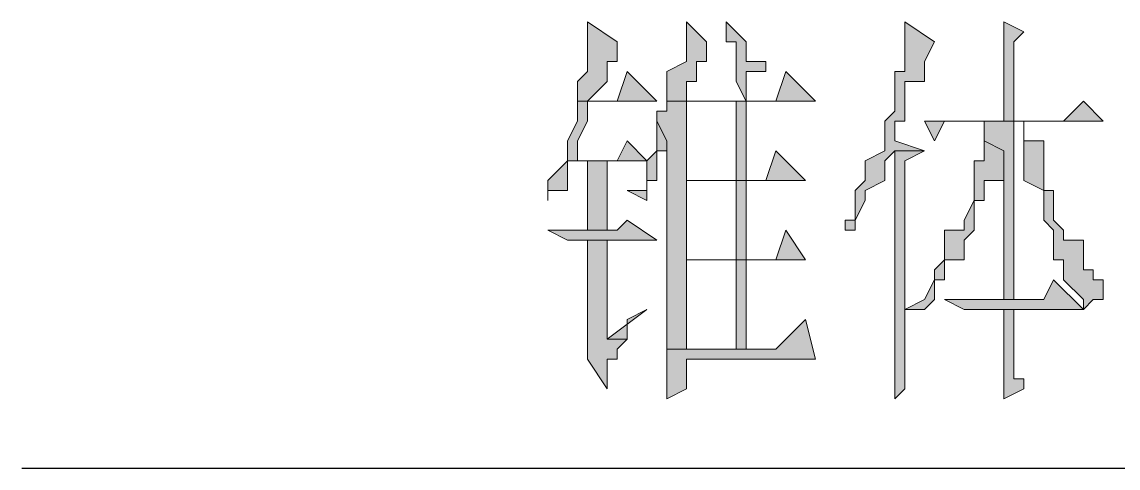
# Model space of a CAD drawing. Header units: millimetres. Extents: x 20 to 821, y 1 to 1134.
# Drawn here: x 480.42 to 500.31, y 110.84 to 118.94 of the extents above; entities that cross this region are included whole.
import ezdxf

# ---------------------------------------------------------------- set-up
doc = ezdxf.new("R2010")
doc.units = ezdxf.units.MM
doc.layers.add('1', color=7, linetype='Continuous')

msp = doc.modelspace()

# ---------------------------------------------------------------- hatches: boundary and pattern name
h = msp.add_hatch(color=0)
h.dxf.hatch_style = 2
h.paths.add_polyline_path([(490.68, 118.941732), (490.68, 118.041732), (490.5, 117.861732), (490.5, 117.501732), (490.68, 117.501732), (491.04, 117.861732), (491.04, 118.221732), (491.22, 118.221732), (491.22, 118.581732)])
h = msp.add_hatch(color=0)
h.dxf.hatch_style = 2
h.paths.add_polyline_path([(492.48, 118.941732), (492.48, 118.221732), (492.12, 118.041732), (492.12, 117.501732), (492.48, 117.501732), (492.48, 117.861732), (492.66, 117.861732), (492.66, 118.221732), (492.84, 118.221732), (492.84, 118.581732)])
h = msp.add_hatch(color=0)
h.dxf.hatch_style = 2
h.paths.add_polyline_path([(493.2, 118.941732), (493.2, 118.581732), (493.38, 118.581732), (493.38, 117.861732), (493.56, 117.501732), (493.56, 118.041732), (493.92, 118.041732), (493.92, 118.221732), (493.56, 118.221732), (493.56, 118.581732), (493.38, 118.761732)])
h = msp.add_hatch(color=0)
h.dxf.hatch_style = 2
h.paths.add_polyline_path([(496.44, 118.941732), (496.44, 118.041732), (496.26, 118.041732), (496.26, 117.321732), (496.08, 117.141732), (496.08, 116.601732), (495.72, 116.421732), (495.72, 116.061732), (495.54, 115.881732), (495.54, 115.341732), (495.36, 115.341732), (495.36, 115.161732), (495.54, 115.161732), (495.54, 115.341732), (495.72, 115.701732), (495.72, 115.881732), (496.08, 116.061732), (496.08, 116.421732), (496.26, 116.601732), (496.8, 116.601732), (496.26, 116.781732), (496.26, 117.141732), (496.44, 117.141732), (496.44, 117.861732), (496.8, 117.861732), (496.8, 118.221732), (496.98, 118.581732)])
h = msp.add_hatch(color=0)
h.dxf.hatch_style = 2
h.paths.add_polyline_path([(498.24, 118.941732), (498.24, 117.141732), (498.42, 117.141732), (498.42, 118.581732), (498.6, 118.761732)])
h = msp.add_hatch(color=0)
h.dxf.hatch_style = 2
h.paths.add_polyline_path([(491.4, 118.041732), (491.22, 117.501732), (490.5, 117.501732), (490.5, 117.321732), (490.5, 117.141732), (490.32, 116.781732), (490.32, 116.421732), (490.5, 116.421732), (490.5, 116.781732), (490.68, 117.141732), (490.68, 117.501732), (491.94, 117.501732)])
h = msp.add_hatch(color=0)
h.dxf.hatch_style = 2
h.paths.add_polyline_path([(494.28, 118.041732), (494.1, 117.501732), (492.12, 117.501732), (492.12, 117.321732), (491.94, 117.321732), (491.94, 117.141732), (492.12, 116.781732), (492.12, 113.001732), (493.56, 113.001732), (492.48, 113.001732), (492.48, 114.621732), (494.64, 114.621732), (492.48, 114.621732), (492.48, 116.061732), (493.38, 116.061732), (494.64, 116.061732), (493.56, 116.061732), (492.48, 116.061732), (492.48, 117.501732), (494.82, 117.501732)])
h = msp.add_hatch(color=0)
h.dxf.hatch_style = 2
h.paths.add_polyline_path([(493.56, 117.501732), (493.38, 117.501732), (493.38, 116.061732), (492.48, 116.061732), (493.56, 116.061732)])
h = msp.add_hatch(color=0)
h.dxf.hatch_style = 2
h.paths.add_polyline_path([(499.68, 117.501732), (499.32, 117.141732), (496.8, 117.141732), (496.98, 116.781732), (497.16, 117.141732), (500.04, 117.141732)])
h = msp.add_hatch(color=0)
h.dxf.hatch_style = 2
h.paths.add_polyline_path([(491.94, 117.141732), (491.94, 116.601732), (491.76, 116.421732), (491.76, 115.881732), (491.4, 115.881732), (491.76, 115.701732), (491.76, 116.061732), (491.94, 116.061732), (491.94, 116.601732), (492.12, 116.601732), (492.12, 116.781732)])
h = msp.add_hatch(color=0)
h.dxf.hatch_style = 2
h.paths.add_polyline_path([(498.42, 117.141732), (497.88, 117.141732), (497.88, 116.781732), (498.24, 116.601732), (498.24, 113.901732), (498.42, 113.901732)])
h = msp.add_hatch(color=0)
h.dxf.hatch_style = 2
h.paths.add_polyline_path([(498.6, 117.141732), (498.6, 116.061732), (498.96, 115.881732), (498.96, 115.341732), (499.14, 115.161732), (499.14, 114.621732), (499.32, 114.621732), (499.32, 114.261732), (499.68, 113.901732), (499.68, 113.721732), (499.86, 113.901732), (500.04, 113.901732), (500.04, 114.261732), (499.86, 114.261732), (499.86, 114.441732), (499.68, 114.441732), (499.68, 114.621732), (499.68, 114.981732), (499.32, 114.981732), (499.32, 115.161732), (499.14, 115.341732), (499.14, 115.881732), (498.96, 115.881732), (498.96, 116.781732), (498.6, 116.781732)])
h = msp.add_hatch(color=0)
h.dxf.hatch_style = 2
h.paths.add_polyline_path([(491.4, 116.781732), (491.22, 116.421732), (490.32, 116.421732), (489.96, 116.061732), (489.96, 115.701732), (489.96, 115.881732), (490.32, 115.881732), (490.32, 116.061732), (490.32, 116.421732), (490.68, 116.421732), (491.76, 116.421732)])
h = msp.add_hatch(color=0)
h.dxf.hatch_style = 2
h.paths.add_polyline_path([(497.88, 116.781732), (497.88, 116.421732), (497.7, 116.421732), (497.7, 115.701732), (497.52, 115.341732), (497.52, 115.161732), (497.16, 115.161732), (497.16, 114.621732), (496.98, 114.441732), (496.98, 114.261732), (496.8, 113.901732), (496.44, 113.721732), (496.8, 113.721732), (496.98, 113.901732), (496.98, 114.261732), (497.16, 114.261732), (497.16, 114.621732), (497.52, 114.621732), (497.52, 114.981732), (497.7, 115.161732), (497.7, 115.701732), (497.88, 115.701732), (497.88, 116.061732), (498.24, 116.061732), (498.24, 116.601732)])
h = msp.add_hatch(color=0)
h.dxf.hatch_style = 2
h.paths.add_polyline_path([(494.1, 116.601732), (493.92, 116.061732), (493.56, 116.061732), (494.64, 116.061732)])
h = msp.add_hatch(color=0)
h.dxf.hatch_style = 2
h.paths.add_polyline_path([(496.8, 116.601732), (496.26, 116.601732), (496.26, 113.541732), (496.26, 112.101732), (496.44, 112.281732), (496.44, 116.421732)])
h = msp.add_hatch(color=0)
h.dxf.hatch_style = 2
h.paths.add_polyline_path([(490.68, 115.161732), (491.04, 115.161732), (491.04, 116.421732), (490.68, 116.421732)])
h = msp.add_hatch(color=0)
h.dxf.hatch_style = 2
h.paths.add_polyline_path([(493.38, 114.621732), (493.56, 114.621732), (493.56, 116.061732), (493.38, 116.061732)])
h = msp.add_hatch(color=0)
h.dxf.hatch_style = 2
h.paths.add_polyline_path([(491.4, 115.341732), (491.22, 115.161732), (489.96, 115.161732), (490.32, 114.981732), (491.94, 114.981732)])
h = msp.add_hatch(color=0)
h.dxf.hatch_style = 2
h.paths.add_polyline_path([(491.04, 114.981732), (490.68, 114.981732), (490.68, 113.181732), (490.68, 112.821732), (491.04, 112.281732), (491.04, 112.821732), (491.22, 112.821732), (491.22, 113.001732), (491.4, 113.181732), (491.04, 113.181732)])
h = msp.add_hatch(color=0)
h.dxf.hatch_style = 2
h.paths.add_polyline_path([(494.28, 115.161732), (494.1, 114.621732), (492.48, 114.621732), (494.64, 114.621732)])
h = msp.add_hatch(color=0)
h.dxf.hatch_style = 2
h.paths.add_polyline_path([(493.56, 114.621732), (493.38, 114.621732), (493.38, 113.001732), (492.48, 113.001732), (493.56, 113.001732)])
h = msp.add_hatch(color=0)
h.dxf.hatch_style = 2
h.paths.add_polyline_path([(499.14, 114.261732), (498.96, 113.901732), (497.16, 113.901732), (497.52, 113.721732), (499.68, 113.721732)])
h = msp.add_hatch(color=0)
h.dxf.hatch_style = 2
h.paths.add_polyline_path([(491.76, 113.721732), (491.04, 113.181732), (491.4, 113.181732), (491.4, 113.541732)])
h = msp.add_hatch(color=0)
h.dxf.hatch_style = 2
h.paths.add_polyline_path([(498.42, 113.721732), (498.24, 113.721732), (498.24, 113.541732), (498.24, 112.101732), (498.6, 112.281732), (498.6, 112.461732), (498.42, 112.461732)])
h = msp.add_hatch(color=0)
h.dxf.hatch_style = 2
h.paths.add_polyline_path([(494.64, 113.541732), (494.1, 113.001732), (492.12, 113.001732), (492.12, 112.821732), (492.12, 112.101732), (492.48, 112.281732), (492.48, 112.821732), (494.82, 112.821732)])

# ---------------------------------------------------------------- linework, layer by layer
at = {"layer": '1', "color": 0, "lineweight": 5}
for points in [[(490.68, 118.941732), (490.68, 118.041732), (490.5, 117.861732), (490.5, 117.501732), (490.68, 117.501732), (491.04, 117.861732), (491.04, 118.221732), (491.22, 118.221732), (491.22, 118.581732), (490.68, 118.941732)], [(492.48, 118.941732), (492.48, 118.221732), (492.12, 118.041732), (492.12, 117.501732), (492.48, 117.501732), (492.48, 117.861732), (492.66, 117.861732), (492.66, 118.221732), (492.84, 118.221732), (492.84, 118.581732), (492.48, 118.941732)], [(493.2, 118.941732), (493.2, 118.581732), (493.38, 118.581732), (493.38, 117.861732), (493.56, 117.501732), (493.56, 118.041732), (493.92, 118.041732), (493.92, 118.221732), (493.56, 118.221732), (493.56, 118.581732), (493.38, 118.761732), (493.2, 118.941732)], [(496.44, 118.941732), (496.44, 118.041732), (496.26, 118.041732), (496.26, 117.321732), (496.08, 117.141732), (496.08, 116.601732), (495.72, 116.421732), (495.72, 116.061732), (495.54, 115.881732), (495.54, 115.341732), (495.36, 115.341732), (495.36, 115.161732), (495.36, 115.161732), (495.54, 115.161732), (495.54, 115.341732), (495.72, 115.701732), (495.72, 115.881732), (496.08, 116.061732), (496.08, 116.421732), (496.26, 116.601732), (496.8, 116.601732), (496.26, 116.781732), (496.26, 117.141732), (496.44, 117.141732), (496.44, 117.861732), (496.8, 117.861732), (496.8, 118.221732), (496.98, 118.581732), (496.44, 118.941732)], [(498.24, 118.941732), (498.24, 117.141732), (498.42, 117.141732), (498.42, 118.581732), (498.6, 118.761732), (498.24, 118.941732)], [(491.4, 118.041732), (491.22, 117.501732), (490.5, 117.501732), (490.5, 117.321732), (490.5, 117.141732), (490.32, 116.781732), (490.32, 116.421732), (490.5, 116.421732), (490.5, 116.781732), (490.68, 117.141732), (490.68, 117.501732), (491.94, 117.501732), (491.4, 118.041732)], [(494.28, 118.041732), (494.1, 117.501732), (492.12, 117.501732), (492.12, 117.321732), (491.94, 117.321732), (491.94, 117.141732), (492.12, 116.781732), (492.12, 113.001732), (493.56, 113.001732), (492.48, 113.001732), (492.48, 114.621732), (494.64, 114.621732), (492.48, 114.621732), (492.48, 116.061732), (493.38, 116.061732), (494.64, 116.061732), (493.56, 116.061732), (492.48, 116.061732), (492.48, 117.501732), (494.82, 117.501732), (494.28, 118.041732)], [(493.56, 117.501732), (493.38, 117.501732), (493.38, 116.061732), (492.48, 116.061732), (493.56, 116.061732), (493.56, 117.501732)], [(499.68, 117.501732), (499.32, 117.141732), (496.8, 117.141732), (496.98, 116.781732), (497.16, 117.141732), (500.04, 117.141732), (499.68, 117.501732)], [(491.94, 117.141732), (491.94, 116.601732), (491.76, 116.421732), (491.76, 115.881732), (491.4, 115.881732), (491.76, 115.701732), (491.76, 116.061732), (491.94, 116.061732), (491.94, 116.601732), (492.12, 116.601732), (492.12, 116.781732), (491.94, 117.141732)], [(498.42, 117.141732), (497.88, 117.141732), (497.88, 116.781732), (498.24, 116.601732), (498.24, 113.901732), (498.42, 113.901732), (498.42, 117.141732)], [(498.6, 117.141732), (498.6, 116.061732), (498.96, 115.881732), (498.96, 115.341732), (499.14, 115.161732), (499.14, 114.621732), (499.32, 114.621732), (499.32, 114.261732), (499.68, 113.901732), (499.68, 113.721732), (499.86, 113.901732), (499.86, 113.901732), (500.04, 113.901732), (500.04, 114.261732), (499.86, 114.261732), (499.86, 114.441732), (499.68, 114.441732), (499.68, 114.621732), (499.68, 114.981732), (499.32, 114.981732), (499.32, 115.161732), (499.14, 115.341732), (499.14, 115.881732), (498.96, 115.881732), (498.96, 116.781732), (498.6, 116.781732), (498.6, 117.141732)], [(491.4, 116.781732), (491.22, 116.421732), (490.32, 116.421732), (489.96, 116.061732), (489.96, 115.701732), (489.96, 115.881732), (490.32, 115.881732), (490.32, 116.061732), (490.32, 116.421732), (490.68, 116.421732), (491.76, 116.421732), (491.4, 116.781732)], [(497.88, 116.781732), (497.88, 116.421732), (497.7, 116.421732), (497.7, 115.701732), (497.52, 115.341732), (497.52, 115.161732), (497.16, 115.161732), (497.16, 114.621732), (496.98, 114.441732), (496.98, 114.261732), (496.8, 113.901732), (496.44, 113.721732), (496.8, 113.721732), (496.8, 113.721732), (496.98, 113.901732), (496.98, 114.261732), (497.16, 114.261732), (497.16, 114.621732), (497.52, 114.621732), (497.52, 114.981732), (497.7, 115.161732), (497.7, 115.701732), (497.88, 115.701732), (497.88, 116.061732), (498.24, 116.061732), (498.24, 116.601732), (497.88, 116.781732)], [(494.1, 116.601732), (493.92, 116.061732), (493.56, 116.061732), (494.64, 116.061732), (494.1, 116.601732)], [(496.8, 116.601732), (496.26, 116.601732), (496.26, 113.541732), (496.26, 112.101732), (496.44, 112.281732), (496.44, 116.421732), (496.8, 116.601732)], [(490.68, 115.161732), (491.04, 115.161732), (491.04, 116.421732), (490.68, 116.421732), (490.68, 115.161732)], [(493.38, 114.621732), (493.56, 114.621732), (493.56, 116.061732), (493.38, 116.061732), (493.38, 114.621732)], [(491.4, 115.341732), (491.22, 115.161732), (489.96, 115.161732), (490.32, 114.981732), (491.94, 114.981732), (491.4, 115.341732)], [(491.04, 114.981732), (490.68, 114.981732), (490.68, 113.181732), (490.68, 112.821732), (491.04, 112.281732), (491.04, 112.821732), (491.22, 112.821732), (491.22, 113.001732), (491.4, 113.181732), (491.04, 113.181732), (491.04, 114.981732)], [(494.28, 115.161732), (494.1, 114.621732), (492.48, 114.621732), (494.64, 114.621732), (494.28, 115.161732)], [(493.56, 114.621732), (493.38, 114.621732), (493.38, 113.001732), (492.48, 113.001732), (493.56, 113.001732), (493.56, 114.621732)], [(499.14, 114.261732), (498.96, 113.901732), (497.16, 113.901732), (497.52, 113.721732), (499.68, 113.721732), (499.14, 114.261732)], [(491.76, 113.721732), (491.04, 113.181732), (491.4, 113.181732), (491.4, 113.541732), (491.76, 113.721732)], [(498.42, 113.721732), (498.24, 113.721732), (498.24, 113.541732), (498.24, 112.101732), (498.6, 112.281732), (498.6, 112.461732), (498.42, 112.461732), (498.42, 113.721732)], [(494.64, 113.541732), (494.1, 113.001732), (492.12, 113.001732), (492.12, 112.821732), (492.12, 112.101732), (492.48, 112.281732), (492.48, 112.821732), (494.82, 112.821732), (494.64, 113.541732)]]:
    msp.add_lwpolyline(points, dxfattribs=at)
at = {"layer": '1', "color": 0, "lineweight": 25}
msp.add_lwpolyline([(480.42, 110.841732), (552.42, 110.841732)], dxfattribs=at)

doc.saveas('drawing.dxf')
